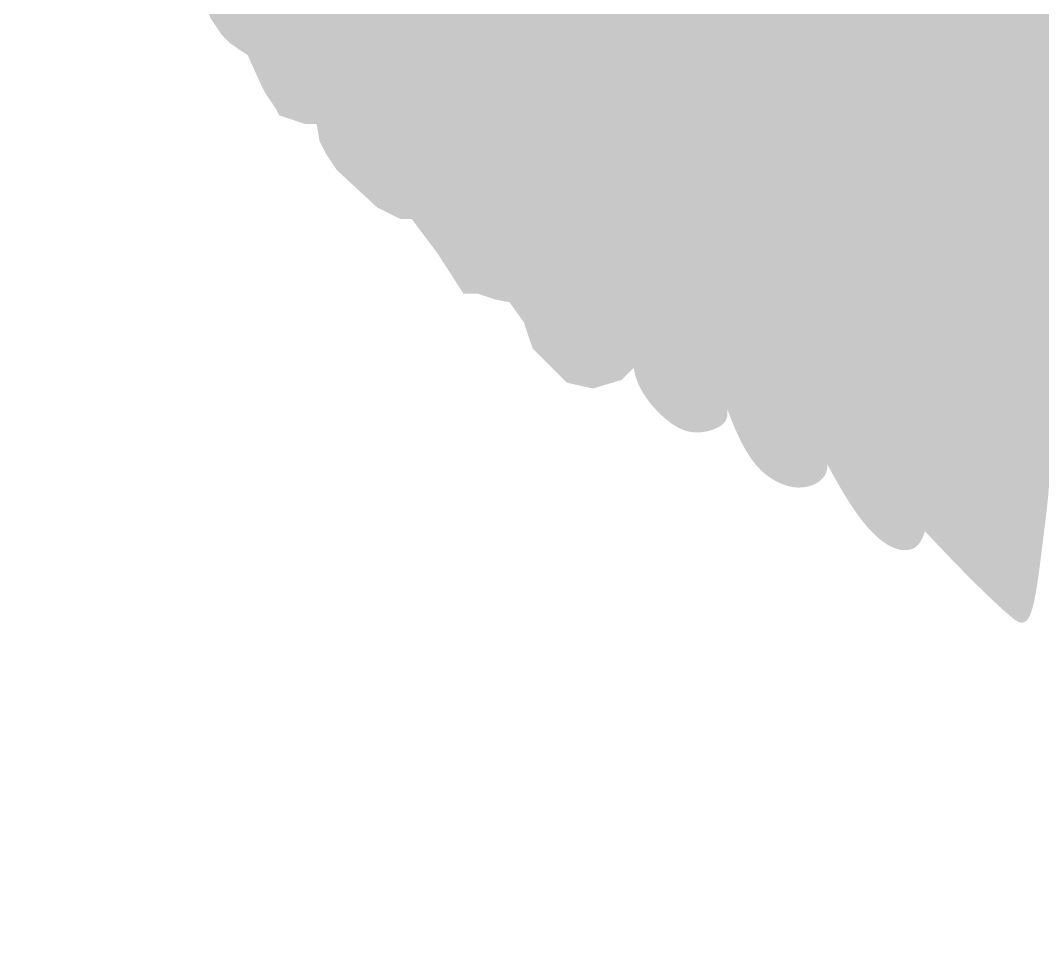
# Model space of a CAD drawing. Header units: millimetres. Extents: x -754 to 578, y -31 to 612.
# Drawn here: x -595.44 to -573.79, y 382.92 to 402.8 of the extents above; entities that cross this region are included whole.
import ezdxf

# ---------------------------------------------------------------- set-up
doc = ezdxf.new("R2010")
doc.units = ezdxf.units.MM
doc.layers.add('Images', color=7, linetype='Continuous')
doc.layers.add('magpiefill', color=3, linetype='Continuous')
picture_1 = doc.add_image_def('image14.jpg', size_in_pixel=(520, 700))

msp = doc.modelspace()

# ---------------------------------------------------------------- hatches: boundary and pattern name
at = {"layer": 'magpiefill', "true_color": 0x010101}
h = msp.add_hatch(color=18, dxfattribs=at)
h.dxf.hatch_style = 1
edge = h.paths.add_edge_path()
edge.add_line((-591.6616307479633, 405.9645275121389), (-593.3959141630291, 405.7872305405406))
edge.add_line((-593.3959141630293, 405.7872305405407), (-596.347737157852, 403.8484376320108))
edge.add_line((-596.3477371578518, 403.8484376320106), (-602.4200527467514, 399.4650788998319))
edge.add_line((-602.4200527467514, 399.4650788998321), (-605.962238186531, 396.0932631983837))
edge.add_line((-605.962238186531, 396.0932631983836), (-606.5526006314878, 396.0932631983836))
edge.add_line((-606.5526006314876, 396.0932631983836), (-607.1429657689539, 396.5990361135024))
edge.add_line((-607.142965768954, 396.5990361135026), (-607.2273032610905, 396.936217123746))
edge.add_line((-607.2273032610906, 396.9362171237457), (-608.9983959809805, 395.5874916830185))
edge.add_line((-608.9983959809805, 395.5874916830184), (-611.3598511458268, 393.9015838322942))
edge.add_line((-611.359851145827, 393.9015838322945), (-611.6128636222369, 394.9974242152158))
edge.add_line((-611.6128636222369, 394.9974242152158), (-611.5285261301004, 395.5874916830186))
edge.add_line((-611.5285261301004, 395.5874916830184), (-610.5164735319503, 396.6833306661862))
edge.add_line((-610.5164735319503, 396.6833306661866), (-610.1791235634039, 396.9362171237459))
edge.add_line((-610.1791235634038, 396.9362171237457), (-610.4321360398138, 397.1048076288675))
edge.add_line((-610.4321360398138, 397.1048076288679), (-612.0345537754305, 396.0089686457))
edge.add_line((-612.0345537754303, 396.0089686456998), (-612.4562412361136, 396.3461496559432))
edge.add_line((-612.4562412361139, 396.3461496559429), (-612.4562412361139, 396.5990361135024))
edge.add_line((-612.4562412361139, 396.5990361135026), (-613.1309438657169, 396.5990361135026))
edge.add_line((-613.1309438657166, 396.5990361135026), (-613.3839563421266, 396.936217123746))
edge.add_line((-613.3839563421265, 396.9362171237457), (-611.1911761615535, 398.1163520593513))
edge.add_line((-611.1911761615537, 398.1163520593515), (-610.7694887008707, 398.8750100322758))
edge.add_line((-610.7694887008707, 398.8750100322758), (-610.0104485791306, 399.5493734525163))
edge.add_line((-610.0104485791303, 399.5493734525163), (-611.5285261301004, 399.2964869949568))
edge.add_line((-611.5285261301004, 399.2964869949568), (-610.3477985476773, 400.3080314254406))
edge.add_line((-610.3477985476771, 400.3080314254406), (-606.3839256472141, 402.5840067439676))
edge.add_line((-606.3839256472144, 402.5840067439677), (-602.6730652231614, 405.2814590251758))
edge.add_line((-602.6730652231612, 405.2814590251754), (-598.4561798462883, 407.7260248488239))
edge.add_line((-598.4561798462883, 407.7260248488241), (-595.9260470046585, 409.243340794673))
edge.add_line((-595.9260470046585, 409.2433407946731), (-595.6730345282485, 410.1705906724729))
edge.add_line((-595.6730345282485, 410.1705906724729), (-594.7453194222354, 410.7606581402756))
edge.add_line((-594.7453194222353, 410.7606581402753), (-593.7332668240855, 410.3391811775942))
edge.add_line((-593.7332668240855, 410.3391811775945), (-593.0585641944821, 410.4234771300322))
edge.add_line((-593.0585641944823, 410.423477130032), (-591.6248241356492, 411.6036120656374))
edge.add_line((-591.6248241356492, 411.6036120656375), (-590.444093860716, 412.3622700385621))
edge.add_line((-590.444093860716, 412.3622700385621), (-590.3597563685795, 410.6763621878379))
edge.add_line((-590.3597563685793, 410.676362187838), (-590.6971090296357, 409.4119326995483))
edge.add_line((-590.6971090296357, 409.4119326995482), (-591.0344589981826, 409.243340794673))
edge.add_line((-591.0344589981828, 409.2433407946731), (-591.5404866435126, 409.4119326995483))
edge.add_line((-591.5404866435125, 409.4119326995482), (-592.2151865806059, 408.7375692793078))
edge.add_line((-592.2151865806059, 408.7375692793079), (-591.1741706519026, 407.8524855745219))
edge.add_line((-591.1741706519026, 407.8524855745221), (-590.9913734524439, 408.6442099232632))
edge.add_line((-590.9913734524438, 408.644209923263), (-590.1383189574658, 409.1314249071039))
edge.add_line((-590.138318957466, 409.1314249071039), (-588.8587385612541, 409.1923267800839))
edge.add_line((-588.858738561254, 409.1923267800838), (-588.1275497634184, 408.9487192881635))
edge.add_line((-588.1275497634185, 408.9487192881637), (-588.1275497634185, 408.4006024313429))
edge.add_line((-588.1275497634185, 408.4006024313427), (-588.7368728641115, 408.1569949394224))
edge.add_line((-588.7368728641117, 408.1569949394224), (-589.8945902556908, 407.9133874475018))
edge.add_line((-589.8945902556907, 407.913387447502), (-591.2351048467292, 406.8780556068406))
edge.add_line((-591.2351048467293, 406.8780556068403), (-591.2351048467293, 406.1472331310792))
edge.add_line((-591.2351048467293, 406.1472331310794), (-590.138318957466, 406.5735462419401))
edge.add_line((-590.138318957466, 406.5735462419399), (-587.4572924678996, 407.6088780826015))
edge.add_line((-587.4572924678995, 407.6088780826016), (-585.6902492831169, 408.5833080502828))
edge.add_line((-585.6902492831169, 408.5833080502829), (-583.9232087908448, 409.8622473828648))
edge.add_line((-583.923208790845, 409.8622473828647), (-581.6077740076861, 411.5674998263073))
edge.add_line((-581.6077740076861, 411.5674998263074), (-582.8264229015819, 411.1411867154467))
edge.add_line((-582.8264229015816, 411.1411867154469), (-583.9841402931611, 410.7148736045862))
edge.add_line((-583.9841402931612, 410.7148736045862), (-585.202789187057, 411.0193829694867))
edge.add_line((-585.202789187057, 411.0193829694866), (-586.2995750763203, 411.9329110641879))
edge.add_line((-586.2995750763201, 411.932911064188), (-586.9698323718391, 413.2727508699967))
edge.add_line((-586.9698323718391, 413.2727508699967), (-587.2135610736144, 414.795297694499))
edge.add_line((-587.2135610736144, 414.7952976944988), (-586.9088981770129, 416.1960407730409))
edge.add_line((-586.9088981770128, 416.1960407730411), (-585.6293177808009, 417.5967838515832))
edge.add_line((-585.6293177808008, 417.5967838515829), (-586.29957507632, 417.3531763596624))
edge.add_line((-586.2995750763201, 417.3531763596626), (-589.4680616619468, 415.7088257892002))
edge.add_line((-589.4680616619468, 415.7088257892002), (-592.2100250388497, 414.1862789646979))
edge.add_line((-592.2100250388497, 414.1862789646979), (-593.7333341368371, 412.9682415050961))
edge.add_line((-593.7333341368369, 412.968241505096), (-594.5254571294986, 411.8111073182276))
edge.add_line((-594.5254571294988, 411.811107318228), (-595.3785116244768, 411.141186715447))
edge.add_line((-595.3785116244766, 411.1411867154469), (-596.2924976217707, 410.8975792235266))
edge.add_line((-596.2924976217708, 410.8975792235263), (-596.8408919126573, 411.1411867154467))
edge.add_line((-596.8408919126572, 411.1411867154469), (-597.1455521167488, 411.5065979533273))
edge.add_line((-597.1455521167487, 411.5065979533271), (-597.0846206144325, 412.3592227752949))
edge.add_line((-597.0846206144325, 412.3592227752951), (-596.4752975137393, 413.7599658538372))
edge.add_line((-596.4752975137393, 413.7599658538371), (-596.9018234149733, 414.6734939485386))
edge.add_line((-596.9018234149735, 414.6734939485387), (-597.0236891121164, 413.8817695997975))
edge.add_line((-597.0236891121161, 413.8817695997974), (-597.5720807104925, 413.516358361917))
edge.add_line((-597.5720807104927, 413.5163583619168), (-598.9125953015309, 412.7246340131757))
edge.add_line((-598.9125953015308, 412.7246340131759), (-599.3391212027648, 413.0291433780764))
edge.add_line((-599.3391212027648, 413.0291433780764), (-599.7656497965088, 413.2727508699967))
edge.add_line((-599.7656497965089, 413.2727508699967), (-600.1921756977429, 413.6990639808574))
edge.add_line((-600.1921756977429, 413.699063980857), (-600.3749728972016, 414.3689845836379))
edge.add_line((-600.3749728972015, 414.3689845836383), (-600.3140413948853, 414.795297694499))
edge.add_line((-600.3140413948853, 414.7952976944988), (-600.8624329932621, 414.917101440459))
edge.add_line((-600.8624329932622, 414.9171014404591), (-601.1670958898634, 415.1607089323794))
edge.add_line((-601.1670958898633, 415.1607089323792), (-601.5936244836076, 415.5870220432399))
edge.add_line((-601.5936244836075, 415.5870220432402), (-601.9592188825249, 416.074237027081))
edge.add_line((-601.959218882525, 416.0742370270808), (-601.7764216830662, 416.9877651217821))
edge.add_line((-601.7764216830664, 416.987765121782), (-601.9592188825251, 416.987765121782))
edge.add_line((-601.959218882525, 416.987765121782), (-602.5076104809018, 417.1704707407224))
edge.add_line((-602.5076104809018, 417.1704707407224), (-603.0560020792782, 417.6576857245631))
edge.add_line((-603.0560020792783, 417.6576857245631), (-603.3606649758798, 418.266704454364))
edge.add_line((-603.3606649758797, 418.266704454364), (-603.2387992787368, 418.8148213111848))
edge.add_line((-603.2387992787368, 418.8148213111848), (-603.1169362741043, 419.4238400409856))
edge.add_line((-603.1169362741044, 419.4238400409855), (-603.421596478196, 419.4847419139657))
edge.add_line((-603.421596478196, 419.4847419139656), (-604.0309222713986, 420.0328587707864))
edge.add_line((-604.0309222713985, 420.0328587707867), (-604.3965166703163, 420.7636798467943))
edge.add_line((-604.3965166703164, 420.7636798467944), (-604.3355851680002, 421.4336004495754))
edge.add_line((-604.3355851680001, 421.4336004495752), (-603.2997334735635, 422.1035210523562))
edge.add_line((-603.2997334735636, 422.1035210523561), (-601.8982846876988, 422.8343435281172))
edge.add_line((-601.8982846876987, 422.8343435281173), (-600.9233671880882, 423.6260678768584))
edge.add_line((-600.9233671880885, 423.6260678768584), (-600.0703126931105, 424.3568903526195))
edge.add_line((-600.0703126931104, 424.3568903526196), (-599.948446995968, 424.4786940985798))
edge.add_line((-599.9484469959679, 424.4786940985797), (-599.6437840993664, 424.6004978445399))
edge.add_line((-599.6437840993663, 424.60049784454), (-599.2781897004485, 424.9050072094405))
edge.add_line((-599.2781897004487, 424.9050072094404), (-599.2172581981325, 425.1486147013608))
edge.add_line((-599.2172581981323, 425.1486147013605), (-599.2172581981323, 425.3313203203009))
edge.add_line((-599.2172581981323, 425.331320320301), (-599.2781897004485, 425.5749278122213))
edge.add_line((-599.2781897004487, 425.5749278122215), (-599.4609868999074, 425.7576334311619))
edge.add_line((-599.4609868999073, 425.7576334311617), (-599.6437840993664, 425.8794371771219))
edge.add_line((-599.6437840993663, 425.8794371771218), (-599.8875154936514, 425.940339050102))
edge.add_line((-599.8875154936517, 425.9403390501021), (-599.7047182941926, 426.0621427960623))
edge.add_line((-599.7047182941925, 426.0621427960619), (-599.4609868999073, 426.0621427960619))
edge.add_line((-599.4609868999073, 426.0621427960619), (-599.2172581981324, 426.1230446690419))
edge.add_line((-599.2172581981323, 426.1230446690421), (-598.7907296043883, 426.1230446690421))
edge.add_line((-598.7907296043885, 426.1230446690421), (-598.5470009026131, 426.1230446690421))
edge.add_line((-598.5470009026131, 426.1230446690421), (-598.3642037031544, 426.1839465420223))
edge.add_line((-598.3642037031544, 426.1839465420222), (-598.1814065036954, 426.3057502879824))
edge.add_line((-598.1814065036953, 426.3057502879827), (-598.0595408065528, 426.6102596528833))
edge.add_line((-598.059540806553, 426.6102596528832), (-597.9986066117267, 426.7929652718233))
edge.add_line((-597.9986066117267, 426.7929652718229), (-598.2423380060116, 427.0365727637435))
edge.add_line((-598.2423380060117, 427.0365727637437), (-599.0344609986734, 427.4628858746044))
edge.add_line((-599.0344609986734, 427.4628858746045), (-597.9986066117267, 427.2192783826839))
edge.add_line((-597.9986066117267, 427.2192783826839), (-597.4502150133499, 427.0974746367237))
edge.add_line((-597.4502150133497, 427.0974746367236), (-597.1455521167486, 427.280180255664))
edge.add_line((-597.1455521167487, 427.280180255664), (-597.1455521167487, 427.4019840016242))
edge.add_line((-597.1455521167487, 427.4019840016241), (-597.1455521167487, 427.7064933665246))
edge.add_line((-597.1455521167487, 427.7064933665246), (-597.3283520087174, 427.8282971124847))
edge.add_line((-597.3283520087174, 427.8282971124846), (-597.4502150133499, 428.1328064773851))
edge.add_line((-597.4502150133497, 428.1328064773853), (-596.9627549172895, 428.0719046044051))
edge.add_line((-596.9627549172898, 428.0719046044052), (-596.7190262155149, 428.0719046044052))
edge.add_line((-596.7190262155148, 428.0719046044052), (-596.353431816597, 428.0719046044052))
edge.add_line((-596.353431816597, 428.0719046044052), (-596.353431816597, 428.1937083503653))
edge.add_line((-596.353431816597, 428.1937083503652), (-596.4143633189132, 428.5591195882459))
edge.add_line((-596.4143633189133, 428.5591195882458), (-596.5362290160557, 428.8027256804127))
edge.add_line((-596.5362290160557, 428.8027256804127), (-596.5971605183719, 429.1072350453132))
edge.add_line((-596.5971605183719, 429.1072350453131), (-596.2924976217707, 429.1072350453131))
edge.add_line((-596.2924976217708, 429.1072350453131), (-596.0487689199955, 429.1681369182931))
edge.add_line((-596.0487689199955, 429.168136918293), (-595.9269032228531, 429.3508425372334))
edge.add_line((-595.9269032228532, 429.3508425372337), (-595.865971720537, 429.7771556480944))
edge.add_line((-595.8659717205368, 429.7771556480942), (-595.8050402182206, 429.8989593940544))
edge.add_line((-595.8050402182206, 429.8989593940545), (-595.5613088239353, 429.8989593940545))
edge.add_line((-595.5613088239353, 429.8989593940545), (-595.3785116244766, 429.8989593940545))
edge.add_line((-595.3785116244766, 429.8989593940545), (-595.2566459273337, 430.0207631400147))
edge.add_line((-595.2566459273338, 430.0207631400145), (-595.0738487278751, 430.0207631400145))
edge.add_line((-595.0738487278751, 430.0207631400145), (-595.0129172255589, 430.3252725049151))
edge.add_line((-595.0129172255587, 430.325272504915), (-595.0129172255587, 430.4470762508752))
edge.add_line((-595.0129172255587, 430.4470762508751), (-595.3175801221602, 430.5688799968352))
edge.add_line((-595.3175801221603, 430.5688799968353), (-595.0738487278751, 430.6906837427955))
edge.add_line((-595.0738487278751, 430.6906837427956), (-594.891051528416, 430.6906837427956))
edge.add_line((-594.8910515284161, 430.6906837427956), (-594.6473228266412, 430.6297818698156))
edge.add_line((-594.6473228266411, 430.6297818698155), (-594.3426599300396, 430.5688799968353))
edge.add_line((-594.3426599300395, 430.5688799968353), (-593.9161340288056, 430.6297818698155))
edge.add_line((-593.9161340288056, 430.6297818698155), (-593.306808235603, 430.7515856157756))
edge.add_line((-593.3068082356028, 430.7515856157755), (-593.0021453390013, 430.7515856157755))
edge.add_line((-593.0021453390015, 430.7515856157755), (-593.0021453390015, 430.5079781238552))
edge.add_line((-593.0021453390015, 430.5079781238554), (-592.9412138366853, 430.2034687589549))
edge.add_line((-592.9412138366852, 430.203468758955), (-592.5146852429411, 430.0207631400146))
edge.add_line((-592.514685242941, 430.0207631400145), (-591.9662936445642, 430.2034687589549))
edge.add_line((-591.9662936445644, 430.203468758955), (-591.6616307479633, 429.8380575210745))
edge.add_line((-591.6616307479633, 429.8380575210741), (-591.2346713526119, 429.4134059175619))
edge.add_arc((-697.0116096051438, 367.6571160641532), 122.4851011451525, 24.7196834331034, 30.277882808560207, ccw=False)
edge.add_arc((-583.7701799824425, 420.5060019884789), 2.563696012090701, 219.4264190677759, 277.5112522925736)
edge.add_arc((-580.9995321243102, 415.7312244077283), 3.304300319676726, 76.09792839104102, 137.4828955815185, ccw=False)
edge.add_arc((-581.1793824544405, 411.6900435844062), 7.313802878406496, 60.01917854986198, 82.34898294536907, ccw=False)
edge.add_arc((-581.080591747342, 407.2526051582473), 11.34433800916208, 55.16074552816218, 71.73216053091483, ccw=False)
edge.add_arc((-574.9151641905552, 411.1623251452896), 5.410432575110031, 86.65890143975243, 120.31950619075)
edge.add_arc((-573.2586460422407, 408.4864155861616), 8.556952759690395, 120.8490791888012, 144.9821508602809)
edge.add_arc((-579.110420396525, 412.7824083772958), 1.309188787850815, 152.0183299640194, 206.9559763139688)
edge.add_arc((-679.189156930095, 291.6035364355778), 155.9627583677982, 45.89312228263083, 50.63922831697852, ccw=False)
edge.add_line((-570.6392339100136, 403.5914652941225), (-570.7617969672579, 403.1021408818285))
edge.add_line((-570.7617969672577, 403.1021408818282), (-570.5789997677987, 402.8585333899078))
edge.add_line((-570.5789997677988, 402.8585333899083), (-570.0306054769123, 402.6758277709679))
edge.add_line((-570.0306054769123, 402.6758277709677), (-570.2134026763711, 402.3104165330872))
edge.add_line((-570.2134026763708, 402.3104165330873), (-569.9696739745959, 402.0059071681868))
edge.add_line((-569.9696739745959, 402.0059071681868), (-569.847808277453, 401.7013978032863))
edge.add_line((-569.8478082774533, 401.7013978032863), (-570.2743368711973, 401.3359865654059))
edge.add_line((-570.2743368711972, 401.3359865654057), (-570.3352683735134, 400.970575327525))
edge.add_line((-570.3352683735133, 400.9705753275249), (-570.1524711740545, 400.6051640896445))
edge.add_line((-570.1524711740547, 400.6051640896447), (-570.6399312701149, 400.4224584707044))
edge.add_line((-570.6399312701149, 400.4224584707043), (-571.1273913661751, 400.5442622166645))
edge.add_line((-571.1273913661751, 400.5442622166644), (-571.0664598638589, 400.1179491058037))
edge.add_line((-571.066459863859, 400.1179491058036), (-571.7367144668683, 399.9352434868635))
edge.add_line((-571.7367144668682, 399.9352434868637), (-572.0413773634697, 400.1179491058038))
edge.add_line((-572.0413773634698, 400.1179491058036), (-572.2241745629285, 400.1788509787838))
edge.add_line((-572.2241745629284, 400.178850978784), (-572.4069717623871, 399.9352434868637))
edge.add_line((-572.4069717623871, 399.9352434868637), (-572.7116346589886, 399.6916359949431))
edge.add_line((-572.7116346589886, 399.6916359949431), (-573.0162975555901, 399.8134397409035))
edge.add_line((-573.0162975555902, 399.8134397409034), (-573.8084205482519, 399.2653228840826))
edge.add_line((-573.8084205482518, 399.2653228840828), (-573.8084205482518, 399.5089303760031))
edge.add_line((-573.8084205482518, 399.5089303760029), (-574.3568121466282, 399.9961453598436))
edge.add_line((-574.3568121466282, 399.9961453598436), (-574.3568121466282, 400.2397528517641))
edge.add_line((-574.3568121466282, 400.2397528517644), (-574.478677843771, 400.117949105804))
edge.add_line((-574.478677843771, 400.1179491058036), (-574.8442722426884, 399.5698322489828))
edge.add_line((-574.8442722426884, 399.5698322489831), (-574.8442722426884, 399.2044210111026))
edge.add_line((-574.8442722426884, 399.2044210111025), (-574.8442722426884, 398.4126966623613))
edge.add_line((-574.8442722426884, 398.4126966623616), (-575.2707981439223, 398.4126966623616))
edge.add_line((-575.2707981439224, 398.4126966623616), (-575.4535953433815, 398.5954022813017))
edge.add_line((-575.4535953433816, 398.5954022813015), (-575.5145295382079, 398.7172060272617))
edge.add_line((-575.5145295382079, 398.7172060272616), (-576.1238526389005, 398.8999116462019))
edge.add_line((-576.1238526389005, 398.899911646202), (-576.428515535502, 399.0826172651423))
edge.add_line((-576.428515535502, 399.0826172651424), (-576.5503812326449, 398.9608135191822))
edge.add_line((-576.5503812326449, 398.9608135191824), (-576.5503812326449, 398.6563041542818))
edge.add_line((-576.5503812326449, 398.6563041542817), (-576.9159756315622, 398.1690891704408))
edge.add_line((-576.9159756315622, 398.1690891704408), (-577.1597043333376, 398.3517947893811))
edge.add_line((-577.1597043333376, 398.3517947893812), (-577.1597043333376, 398.5345004083215))
edge.add_line((-577.1597043333376, 398.5345004083214), (-577.8908958236831, 398.351794789381))
edge.add_line((-577.8908958236831, 398.3517947893812), (-578.2564902226009, 397.9254816785205))
edge.add_line((-578.2564902226006, 397.9254816785207), (-579.0486105227519, 397.6209723136201))
edge.add_line((-579.0486105227521, 397.62097231362), (-579.4142049216699, 397.8036779325603))
edge.add_line((-579.4142049216699, 397.8036779325606), (-579.5970048136388, 398.1081872974611))
edge.add_line((-579.5970048136388, 398.1081872974609), (-579.9016650177299, 398.1081872974609))
edge.add_line((-579.9016650177299, 398.1081872974609), (-580.5719223132492, 397.5600704406401))
edge.add_line((-580.5719223132494, 397.5600704406401), (-581.1812481064525, 396.9510517108391))
edge.add_line((-581.1812481064525, 396.9510517108391), (-581.7905712071451, 396.220229235078))
edge.add_line((-581.790571207145, 396.2202292350779), (-582.2780313032052, 395.6112105052771))
edge.add_line((-582.2780313032052, 395.6112105052772), (-582.7045598969493, 395.18489879417))
edge.add_line((-582.7045598969491, 395.1848987941697), (-583.3138829976424, 395.0021931752294))
edge.add_line((-583.3138829976423, 395.0021931752295), (-583.8622772885287, 395.1239969211897))
edge.add_line((-583.8622772885287, 395.1239969211898), (-584.2278716874465, 395.489406759317))
edge.add_line((-584.2278716874465, 395.4894067593171), (-584.5934660863643, 395.8548179971976))
edge.add_line((-584.5934660863643, 395.8548179971973), (-584.776263285823, 396.4029348540181))
edge.add_line((-584.7762632858229, 396.4029348540183), (-585.0809261824244, 396.829247964879))
edge.add_line((-585.0809261824245, 396.8292479648788), (-585.385589079026, 396.890149837859))
edge.add_line((-585.385589079026, 396.890149837859), (-585.7511834779438, 397.0119535838191))
edge.add_line((-585.7511834779436, 397.0119535838193), (-586.0558436820347, 397.0119535838193))
edge.add_line((-586.0558436820351, 397.0119535838193), (-586.6042379729217, 397.8645798055405))
edge.add_line((-586.6042379729217, 397.8645798055405), (-587.1526295712981, 398.5954022813015))
edge.add_line((-587.152629571298, 398.5954022813015), (-587.3963582730729, 398.5954022813015))
edge.add_line((-587.396358273073, 398.5954022813015), (-587.8838183691337, 398.8390097732221))
edge.add_line((-587.8838183691336, 398.8390097732221), (-588.7368728641115, 399.6307341219632))
edge.add_line((-588.7368728641117, 399.6307341219632), (-588.9806042583965, 399.9961453598436))
edge.add_line((-588.9806042583964, 399.9961453598436), (-589.102467263029, 400.2397528517641))
edge.add_line((-589.102467263029, 400.2397528517644), (-589.1634014578556, 400.6051640896448))
edge.add_line((-589.1634014578555, 400.6051640896447), (-589.4071301596304, 400.6051640896447))
edge.add_line((-589.4071301596305, 400.6051640896447), (-589.9555217580073, 400.7878697085851))
edge.add_line((-589.9555217580073, 400.7878697085849), (-590.0164559528336, 400.9096734545451))
edge.add_line((-590.0164559528336, 400.9096734545452), (-590.2601846546085, 401.2750846924257))
edge.add_line((-590.2601846546085, 401.2750846924256), (-590.3211161569246, 401.3968884383858))
edge.add_line((-590.3211161569246, 401.3968884383856), (-590.6257790535261, 402.0668090411666))
edge.add_line((-590.6257790535262, 402.0668090411667), (-590.991373452444, 402.3104165330873))
edge.add_line((-590.9913734524438, 402.3104165330873), (-591.1741706519025, 402.4931221520274))
edge.add_line((-591.1741706519026, 402.4931221520275), (-591.4179020461879, 402.8585333899082))
edge.add_line((-591.4179020461879, 402.8585333899083), (-591.5397677433303, 403.345748373749))
edge.add_line((-591.5397677433303, 403.3457483737487), (-591.5397677433303, 403.6502563388958))
edge.add_line((-591.5397677433303, 403.6502563388957), (-591.1132391495863, 404.2592750686966))
edge.add_line((-591.1132391495864, 404.2592750686966), (-591.2960363490455, 404.1983731957164))
edge.add_line((-591.2960363490455, 404.1983731957165), (-591.7225649427895, 404.6855881795574))
edge.add_line((-591.7225649427895, 404.6855881795574), (-591.7834964451057, 405.1119012904181))
edge.add_line((-591.7834964451056, 405.1119012904179), (-591.2960363490454, 405.8427237661788))
edge.add_line((-591.2960363490455, 405.8427237661789), (-591.6616307479633, 405.9645275121391))
at = {"layer": 'magpiefill'}
h = msp.add_hatch(color=251, dxfattribs=at)
h.dxf.hatch_style = 1
h.paths.add_polyline_path([(-599.4863256868288, 423.3396362533171), (-597.3123134086499, 424.1363745666469), (-599.3963662277315, 423.789207089866), (-601.2715499906243, 423.3433108202963), (-601.8982846876987, 422.8343435281173), (-600.8357122306377, 422.9799806950685)])
h.paths.add_polyline_path([(-598.4967743080847, 421.5413584620759), (-594.8084525130456, 423.4295501428791), (-597.2373472233727, 422.5304112472583), (-599.9361203109905, 421.6312723516377), (-602.0951393153497, 421.4514445725137), (-604.3334625300158, 421.43497323192), (-604.3355851680001, 421.4336004495752), (-604.3965166703164, 420.7636798467944), (-604.0309222713985, 420.0328587707867), (-603.421596478196, 419.4847419139656), (-603.1169362741044, 419.4238400409855), (-601.6453420198649, 420.2825640082073)])
h.paths.add_polyline_path([(-598.2268986021166, 419.6531667812727), (-594.8984119721424, 421.9010140203242), (-598.7666526853754, 420.0128223395208), (-601.555382560768, 419.1136834439002), (-603.1649775317368, 419.1837505586237), (-603.2387992787368, 418.8148213111848), (-603.3606649758797, 418.266704454364), (-603.0560020792783, 417.6576857245631), (-602.5076104809018, 417.1704707407224), (-601.959218882525, 416.987765121782), (-601.8252609380587, 416.987765121782), (-600.8357122306377, 417.8548889900313)])
h.paths.add_polyline_path([(-598.8566121444727, 416.7759223152867), (-595.4381660554016, 419.6531667812727), (-599.3963662277315, 417.2254917630972), (-601.8467314115319, 416.6363926036344), (-601.959218882525, 416.0742370270808), (-601.5936244836075, 415.5870220432402), (-601.1670958898633, 415.1607089323792), (-600.8624329932622, 414.9171014404591), (-600.6592910784822, 414.8719814089799), (-600.3859149351528, 415.3372986935555)])
h.paths.add_polyline_path([(-598.0469796839226, 415.6070403622415), (-598.0469796839226, 416.326351478738), (-599.2164473095378, 414.9776431353074), (-600.3385143413637, 414.6240703728585), (-600.3749728972015, 414.3689845836383), (-600.1921756977429, 413.699063980857), (-599.7656497965089, 413.2727508699967), (-599.3184386305114, 413.0173307361409), (-597.6871418475349, 414.1684181292486), (-599.4863256868288, 413.8986764605623)])
h.paths.add_polyline_path([(-595.2582471372078, 415.4272125831175), (-596.7267563525536, 414.2985373995583), (-596.4752975137393, 413.7599658538371)], flags=17)
h.paths.add_polyline_path([(-594.0572178804463, 412.4951117565932), (-593.9988200524957, 413.5390209023143), (-592.9193118859774, 416.1465236996138), (-594.8984119721424, 413.3591931231903), (-597.1069923945292, 412.0461706709333), (-597.1455521167487, 411.5065979533271), (-596.8408919126572, 411.1411867154469), (-596.2924976217708, 410.8975792235263), (-595.3785116244766, 411.1411867154469), (-594.5254571294988, 411.811107318228)])
h.paths.add_polyline_path([(-590.6703334225219, 405.2669416738664), (-586.8020927092884, 406.8853916859833), (-588.7811927954542, 406.2559944590492), (-591.5907673230689, 405.4008496069192), (-591.7834964451056, 405.1119012904179), (-591.7225649427895, 404.6855881795574), (-591.5544647231619, 404.4935706993912)])
h.paths.add_polyline_path([(-590.040619880166, 403.6484916617497), (-588.241438712195, 404.0980611095598), (-585.9025034609646, 405.6265972321149), (-589.4109063378099, 404.3678027782461), (-591.2757556896337, 404.0272258737706), (-591.5397677433303, 403.6502563388957), (-591.5397677433303, 403.3457483737487), (-591.4179020461879, 402.8585333899083), (-591.1741706519026, 402.4931221520275), (-590.9913734524438, 402.3104165330873), (-590.7849478631908, 402.1728684190706), (-590.2205387983597, 402.8392666556912)])
h.paths.add_polyline_path([(-588.4213576303886, 401.940126371332), (-586.8020927092884, 402.6594388765672), (-585.0928710004149, 404.0980611095598), (-588.6012765485825, 402.4796110974429), (-590.5517929659569, 401.9041216744587), (-590.3211161569246, 401.3968884383856), (-590.2601846546085, 401.2750846924256), (-590.0164559528336, 400.9096734545452), (-589.9555217580073, 400.7878697085849), (-589.4071301596305, 400.6051640896447), (-589.2309900909381, 400.6051640896447), (-588.7811927954538, 401.0409874757114)])
h.paths.add_polyline_path([(-584.4631574580587, 401.760298592208), (-581.4045492053754, 404.4577166678081), (-583.7434844566059, 402.8392666556912), (-587.4318062516445, 400.9510735861494), (-589.1289562572135, 400.3986025121691), (-589.102467263029, 400.2397528517644), (-588.9806042583964, 399.9961453598436), (-588.7368728641117, 399.6307341219632), (-587.8838183691336, 398.8390097732221), (-587.396358273073, 398.5954022813015), (-587.3418467925476, 398.5954022813015), (-586.9820116274827, 399.2427096844702), (-586.4422575442236, 400.1418485800908)])
h.paths.add_polyline_path([(-582.7539357491843, 400.6813319174631), (-580.5049572857283, 403.4686638826257), (-584.1033196216707, 400.5015041383391), (-587.0997657974552, 398.5249525621736), (-586.6042379729217, 397.8645798055405), (-586.0558436820351, 397.0119535838193), (-585.7511834779436, 397.0119535838193), (-585.385589079026, 396.890149837859), (-584.9129520822204, 398.2536568992876)])
h.paths.add_polyline_path([(-581.3145897462787, 399.1527957949085), (-578.4358977404665, 403.2888361035012), (-579.8752437433725, 401.6703847026459), (-582.2141789946025, 399.4225374635945), (-584.1033196216707, 396.994862445419), (-585.0235851087007, 396.7490109166794), (-584.7762632858229, 396.4029348540183), (-584.5934660863643, 395.8548179971973), (-584.2278716874465, 395.4894067593171), (-583.8622772885287, 395.1239969211898), (-583.3138829976423, 395.0021931752295), (-582.7045598969491, 395.1848987941697), (-582.6784605114404, 395.2109849085788), (-582.4840573718936, 397.084776334981)])
h.paths.add_polyline_path([(-578.2559814935953, 399.9620208009668), (-577.6262679512395, 402.2098694287566), (-579.6053653660816, 399.1527957949085), (-580.5049572857283, 398.1637430097256), (-580.9561691442003, 397.1760172468868), (-580.5719223132494, 397.5600704406401), (-579.9016650177299, 398.1081872974609), (-579.5970048136388, 398.1081872974609), (-579.2455302010163, 398.5233985679737)])
h.paths.add_polyline_path([(-576.7266760315923, 400.4115902487769), (-578.4113749856631, 397.865940393158), (-578.2564902226006, 397.9254816785207), (-577.8908958236831, 398.3517947893812), (-577.3051483021158, 398.4981577666366)])
h.paths.add_polyline_path([(-574.8442722426884, 399.4225374635945), (-575.6471678650745, 400.3216763592148), (-576.1362982985239, 398.9073752788598), (-576.1238526389005, 398.899911646202), (-575.5145295382079, 398.7172060272616), (-575.4535953433816, 398.5954022813015), (-575.2707981439224, 398.4126966623616), (-574.8442722426884, 398.4126966623616), (-574.8442722426884, 399.2044210111025)])
h = msp.add_hatch(color=255, dxfattribs=at)
h.dxf.hatch_style = 1
h.paths.add_polyline_path([(-573.8894077851295, 396.9345541522338), (-573.8841062741957, 397.2863108945349), (-573.8812791611416, 397.5995940369972), (-573.880951937941, 397.8775395997556), (-573.8831500965683, 398.1232836029448), (-573.8878991289974, 398.3399620666986), (-573.8952245272028, 398.5307110111529), (-573.905151783158, 398.6986664564416), (-573.9177063888372, 398.8469644226999), (-573.9326810700683, 398.9786903935122), (-573.9489374880918, 399.0967277062642), (-573.9651045380027, 399.2039091617922), (-573.9798111148948, 399.3030675609315), (-573.9916861138631, 399.3970357045181), (-573.9993584300017, 399.4886463933882), (-574.0014569584055, 399.5807324283772), (-573.9966105941684, 399.6761266103211), (-574.3568121466282, 399.9961453598436), (-574.3568121466282, 400.2397528517644), (-574.478677843771, 400.1179491058036), (-574.8442722426884, 399.5698322489831), (-574.8442722426884, 399.2044210111025), (-574.8442722426884, 398.4126966623616), (-575.0909798988752, 398.4126966623616), (-575.1680596243654, 397.9502814854872), (-575.242333200714, 397.4977023508524), (-575.3134435370852, 397.0583910834167), (-575.3810335426421, 396.6357795081402), (-575.4447461265486, 396.2332994499824), (-575.5042241979683, 395.8543827339028), (-575.5591106660645, 395.5024611848609), (-575.6090484400014, 395.1809666278165), (-575.6537399419648, 394.8922829891991), (-575.6931256462321, 394.6346026013169), (-575.7272055401036, 394.4050698979478), (-575.7559796108794, 394.20082931287), (-575.7794478458592, 394.0190252798617), (-575.7976102323432, 393.8568022327007), (-575.8104667576315, 393.7113046051651), (-575.8180174090242, 393.5796768310328), (-575.8201941539488, 393.459428789249), (-575.8166568803434, 393.3495321394258), (-575.8069974562737, 393.2493239863419), (-575.7908077498056, 393.158141434776), (-575.7676796290043, 393.0753215895073), (-575.7372049619357, 393.0002015553151), (-575.6989756166656, 392.9321184369777), (-575.6525834612595, 392.8704093392747), (-575.5977989219014, 392.8145133508646), (-575.5351066572474, 392.7642774959273), (-575.4651698840723, 392.719650782523), (-575.3886518191504, 392.6805822187113), (-575.3062156792564, 392.6470208125523), (-575.2185246811648, 392.6189155721057), (-575.12624204165, 392.5962155054318), (-575.0300309774867, 392.5788696205904), (-574.9307417757087, 392.56686941951), (-574.829973004388, 392.5603763795983), (-574.7295103018554, 392.5595944721305), (-574.6311393064427, 392.5647276683823), (-574.5366456564806, 392.5759799396295), (-574.4478149903006, 392.5935552571481), (-574.3664329462337, 392.6176575922137), (-574.2942851626112, 392.6484909161023), (-574.2326470953839, 392.6873215356906), (-574.1807534709816, 392.7396651002556), (-574.137328833453, 392.8120995946778), (-574.1010977268475, 392.9112030038351), (-574.0707846952139, 393.0435533126068), (-574.045114282602, 393.2157285058717), (-574.0228110330603, 393.4343065685088), (-574.0025994906383, 393.7058654853964), (-573.9834507890172, 394.0337792343697), (-573.9653224204067, 394.4086057650849), (-573.9484184666493, 394.8176990201542), (-573.9329430095869, 395.2484129421892), (-573.9191001310616, 395.6881014738027), (-573.9070939129155, 396.1241185576067), (-573.8971284369908, 396.543818136213)])
h = msp.add_hatch(color=253, dxfattribs=at)
h.dxf.hatch_style = 1
h.paths.add_polyline_path([(-573.7708270030624, 391.904099325271), (-573.7457432445198, 392.1089264008591), (-573.721879660634, 392.3007546881878), (-573.6993170246735, 392.49235348542), (-573.67813185701, 392.7002187713014), (-573.6584006780154, 392.9408465245775), (-573.6402000080622, 393.2307327239943), (-573.6236063675223, 393.5863733482967), (-573.6086962767672, 394.0242643762311), (-573.5955462561701, 394.5609017865426), (-573.5842606727099, 395.2030881310692), (-573.5750552797956, 395.9188522540175), (-573.5681736774447, 396.6665295726867), (-573.5638594656734, 397.4044555043755), (-573.5623562444988, 398.0909654663827), (-573.5639076139372, 398.6843948760073), (-573.5687571740057, 399.1430791505483), (-573.5771485247209, 399.4253537073042), (-573.8084205482518, 399.2653228840828), (-573.8084205482518, 399.5089303760029), (-573.9966105941684, 399.6761266103211), (-574.0014569584055, 399.5807324283772), (-573.9993584300017, 399.4886463933882), (-573.9916861138631, 399.3970357045181), (-573.9798111148948, 399.3030675609315), (-573.9651045380027, 399.2039091617922), (-573.9489374880918, 399.0967277062642), (-573.9326810700683, 398.9786903935122), (-573.9177063888372, 398.8469644226999), (-573.905151783158, 398.6986664564416), (-573.8952245272028, 398.5307110111529), (-573.8878991289974, 398.3399620666986), (-573.8831500965683, 398.1232836029448), (-573.880951937941, 397.8775395997556), (-573.8812791611416, 397.5995940369972), (-573.8841062741957, 397.2863108945349), (-573.8894077851295, 396.9345541522338), (-573.8971284369908, 396.543818136213), (-573.9070939129155, 396.1241185576067), (-573.9191001310616, 395.6881014738027), (-573.9329430095869, 395.2484129421892), (-573.9484184666493, 394.8176990201542), (-573.9653224204067, 394.4086057650849), (-573.9834507890172, 394.0337792343697), (-574.0025994906383, 393.7058654853964), (-574.0228110330603, 393.4343065685088), (-574.045114282602, 393.2157285058717), (-574.0707846952139, 393.0435533126068), (-574.1010977268475, 392.9112030038351), (-574.137328833453, 392.8120995946778), (-574.1807534709816, 392.7396651002556), (-574.2326470953839, 392.6873215356906), (-574.2942851626112, 392.6484909161023), (-574.3664329462337, 392.6176575922137), (-574.4478149903006, 392.5935552571481), (-574.5366456564806, 392.5759799396295), (-574.6311393064427, 392.5647276683823), (-574.7295103018554, 392.5595944721305), (-574.829973004388, 392.5603763795983), (-574.9307417757087, 392.56686941951), (-575.0300309774867, 392.5788696205904), (-575.12624204165, 392.5962155054318), (-575.2185246811648, 392.6189155721057), (-575.3062156792564, 392.6470208125523), (-575.3886518191504, 392.6805822187113), (-575.4651698840723, 392.719650782523), (-575.5351066572474, 392.7642774959273), (-575.5977989219014, 392.8145133508646), (-575.6525834612595, 392.8704093392747), (-575.6989756166656, 392.9321184369777), (-575.7372049619357, 393.0002015553151), (-575.7676796290043, 393.0753215895073), (-575.7908077498056, 393.158141434776), (-575.8069974562737, 393.2493239863419), (-575.8166568803434, 393.3495321394258), (-575.8201941539488, 393.459428789249), (-575.8180174090242, 393.5796768310328), (-575.8104667576315, 393.7113046051651), (-575.7976102323432, 393.8568022327007), (-575.7794478458592, 394.0190252798617), (-575.7559796108794, 394.20082931287), (-575.7272055401036, 394.4050698979478), (-575.6931256462321, 394.6346026013169), (-575.6537399419648, 394.8922829891991), (-575.6090484400014, 395.1809666278165), (-575.5591106660645, 395.5024611848609), (-575.5042241979683, 395.8543827339028), (-575.4447461265486, 396.2332994499824), (-575.3810335426421, 396.6357795081402), (-575.3134435370852, 397.058391083417), (-575.242333200714, 397.4977023508524), (-575.1680596243654, 397.9502814854867), (-575.0909798988752, 398.4126966623616), (-575.2707981439224, 398.4126966623616), (-575.2822819527561, 398.2898683397926), (-575.3123429020062, 398.0972006960741), (-575.3578023598046, 397.8453409649031), (-575.415481694284, 397.5449363799779), (-575.482202273576, 397.2066341749966), (-575.5547854658131, 396.8410815836568), (-575.6300526391273, 396.4589258396562), (-575.7048251616508, 396.0708141766926), (-575.7763436352477, 395.6863884202879), (-575.8435255967116, 395.3112687632578), (-575.905707816568, 394.9500699902413), (-575.9622270653424, 394.6074068858776), (-576.0124201135603, 394.2878942348067), (-576.0556237317471, 393.9961468216671), (-576.0911746904284, 393.7367794310989), (-576.1184097601299, 393.5144068477408), (-576.1370568465452, 393.3317698954035), (-576.1484083960411, 393.1841135545809), (-576.1541479901531, 393.0648088449396), (-576.1559592104164, 392.9672267861446), (-576.1555256383662, 392.884738397861), (-576.1545308555377, 392.8107146997553), (-576.1546584434658, 392.7385267114922), (-576.1575919836861, 392.6615454527376), (-576.1646834440551, 392.5747311995734), (-576.1759583377128, 392.4794012537449), (-576.1911105641215, 392.3784621734147), (-576.2098340227427, 392.2748205167449), (-576.2318226130384, 392.1713828418971), (-576.2567702344701, 392.0710557070335), (-576.2843707864998, 391.9767456703163), (-575.9645707961081, 391.6374496039022), (-575.6828731821189, 391.3435550483931), (-575.4365168248854, 391.0912568008315), (-575.2227406047617, 390.8767496582585), (-575.0387834021011, 390.6962284177167), (-574.8818840972571, 390.5458878762469), (-574.7492815705833, 390.4219228308917), (-574.6382147024334, 390.3205280786923), (-574.5459744183092, 390.2382436628565), (-574.470059824307, 390.1729906112558), (-574.4080220716701, 390.1230351979272), (-574.3574123116435, 390.086643696908), (-574.3157816954714, 390.0620823822352), (-574.2806813743977, 390.0476175279465), (-574.2496624996669, 390.0415154080785), (-574.220276222523, 390.0420422966689), (-574.1905073435189, 390.0482803405536), (-574.1600752604402, 390.0625751777656), (-574.129133020381, 390.0880883191356), (-574.0978336704354, 390.1279812754959), (-574.0663302576978, 390.1854155576776), (-574.0347758292621, 390.2635526765124), (-574.0033234322224, 390.3655541428317), (-573.972126113673, 390.4945814674667), (-573.9413284191497, 390.6522918919858), (-573.9110408879573, 390.8343255809037), (-573.8813655578409, 391.0348184294718), (-573.8524044665473, 391.2479063329412), (-573.8242596518223, 391.4677251865634), (-573.797033151412, 391.6884108855896)])
h = msp.add_hatch(color=255, dxfattribs=at)
h.dxf.hatch_style = 1
h.paths.add_polyline_path([(-575.5547854658131, 396.8410815836565), (-575.482202273576, 397.2066341749966), (-575.415481694284, 397.5449363799779), (-575.3578023598046, 397.8453409649031), (-575.3123429020062, 398.0972006960741), (-575.2822819527561, 398.2898683397926), (-575.2707981439224, 398.4126966623616), (-575.4535953433816, 398.5954022813015), (-575.5145295382079, 398.7172060272616), (-576.1374676614745, 398.9039941126692), (-576.1362982985239, 398.9073752788598), (-576.428515535502, 399.0826172651424), (-576.5503812326449, 398.9608135191824), (-576.5503812326449, 398.6563041542817), (-576.6234933607144, 398.5588701552884), (-576.7684362715621, 398.1314130762142), (-576.9032326044811, 397.7330491676054), (-577.028340668557, 397.3617493586281), (-577.1442187728748, 397.0154845784488), (-577.2513252265192, 396.6922257562331), (-577.3501183385757, 396.3899438211471), (-577.441056418129, 396.1066097023566), (-577.5245977742643, 395.8401943290281), (-577.6011328343648, 395.5890790491391), (-577.6707804990053, 395.3532868859148), (-577.7335917870589, 395.1332512813925), (-577.7896177173985, 394.9294056776095), (-577.8389093088975, 394.7421835166025), (-577.8815175804286, 394.5720182404087), (-577.9174935508652, 394.4193432910657), (-577.9468882390796, 394.2845921106099), (-577.9697186518928, 394.1677349601886), (-577.9858657479131, 394.066889377386), (-577.9951764736965, 393.979709718897), (-577.9974977757988, 393.9038503414153), (-577.992676600776, 393.8369656016356), (-577.980559895184, 393.7767098562528), (-577.9609946055785, 393.7207374619601), (-577.9338276785157, 393.6667027754528), (-577.8989740835988, 393.6127955717249), (-577.8566208826204, 393.5593472989734), (-577.8070231604207, 393.5072248236951), (-577.7504360018404, 393.4572950123865), (-577.687114491719, 393.4104247315446), (-577.6173137148971, 393.3674808476668), (-577.541288756215, 393.3293302272492), (-577.4592947005126, 393.2968397367891), (-577.3717524415863, 393.2708847420259), (-577.2797461090569, 393.2523746056694), (-577.1845256415012, 393.242227189672), (-577.0873409774962, 393.2413603559863), (-576.9894420556187, 393.2506919665647), (-576.8920788144457, 393.2711398833593), (-576.796501192554, 393.3036219683225), (-576.7039591285203, 393.3490560834072), (-576.6152503523896, 393.408619820119), (-576.529363760078, 393.4845296881775), (-576.44483603897, 393.5792619268553), (-576.3602038764496, 393.6952927754259), (-576.274003959901, 393.8350984731618), (-576.1847729767081, 394.0011552593356), (-576.0910476142554, 394.1959393732212), (-575.9913645599271, 394.421927054091), (-575.9622270653424, 394.6074068858776), (-575.905707816568, 394.9500699902413), (-575.8435255967116, 395.3112687632578), (-575.7763436352477, 395.6863884202879), (-575.7048251616508, 396.0708141766926), (-575.6300526391273, 396.4589258396558)])
h = msp.add_hatch(color=255, dxfattribs=at)
h.dxf.hatch_style = 1
h.paths.add_polyline_path([(-577.3443078765703, 397.1261293278882), (-577.2169479715773, 397.4402927727866), (-577.0997149989483, 397.7255982461023), (-576.9976954038783, 397.9719092209492), (-576.9159756315622, 398.1690891704408), (-577.1597043333376, 398.3517947893812), (-577.1597043333376, 398.5345004083214), (-577.8908958236831, 398.3517947893812), (-578.2564902226006, 397.9254816785207), (-578.7804522447074, 397.7240585581268), (-579.0479069917335, 397.2094258293256), (-579.2705058810052, 396.7626676351346), (-579.4529951727233, 396.3776425002344), (-579.6001211270875, 396.048208949307), (-579.7166300042985, 395.7682255070337), (-579.8072680645563, 395.531550698095), (-579.8767815680611, 395.332043047173), (-579.9299167750135, 395.1635610789482), (-579.9707521944168, 395.020578959458), (-580.0006953304897, 394.9000334201611), (-580.020485936253, 394.7994768338714), (-580.0308637647289, 394.7164615734033), (-580.0325685689382, 394.6485400115704), (-580.0263401019032, 394.5932645211877), (-580.012918116645, 394.5481874750686), (-579.9930423661853, 394.510861246028), (-579.9674058391558, 394.4791186643077), (-579.9365144666285, 394.4519143898634), (-579.9008274152858, 394.4284835400778), (-579.8608038518101, 394.408061232334), (-579.8169029428835, 394.3898825840162), (-579.7695838551886, 394.3731827125072), (-579.7193057554074, 394.3571967351899), (-579.6665278102223, 394.3411597694482), (-579.6117772083048, 394.3244344125154), (-579.5558532262825, 394.3068931810257), (-579.4996231627714, 394.2885360714641), (-579.4439543163891, 394.2693630803145), (-579.3897139857514, 394.2493742040616), (-579.3377694694755, 394.2285694391904), (-579.2889880661779, 394.2069487821847), (-579.2442370744749, 394.1845122295293), (-579.2040606798042, 394.1614552491563), (-579.1677106148862, 394.1387551947865), (-579.1341154992623, 394.1175848915881), (-579.1022039524736, 394.0991171647296), (-579.0709045940614, 394.0845248393792), (-579.039146043567, 394.0749807407052), (-579.0058569205319, 394.0716576938759), (-578.969965844497, 394.0757285240599), (-578.9306395209611, 394.0882640707872), (-578.8879969992529, 394.1099272310367), (-578.842395414659, 394.1412789161492), (-578.7941919024653, 394.1828800374661), (-578.743743597958, 394.2352915063278), (-578.6914076364233, 394.2990742340752), (-578.6375411531473, 394.3747891320496), (-578.5825012834165, 394.4629971115913), (-578.5259233240985, 394.5648890319454), (-578.4645552183874, 394.6841755439694), (-578.3944230710586, 394.8251972464244), (-578.311552986887, 394.9922947380722), (-578.2119710706488, 395.1898086176735), (-578.091703427119, 395.4220794839904), (-577.946776161073, 395.6934479357841), (-577.7732153772868, 396.0082545718154), (-577.7362847337824, 396.1118564325649), (-577.6090627028678, 396.451774630891), (-577.4767082687321, 396.7932444382944)])
h = msp.add_hatch(color=253, dxfattribs=at)
h.dxf.hatch_style = 1
h.paths.add_polyline_path([(-576.1555256383662, 392.884738397861), (-576.1559592104164, 392.9672267861446), (-576.1541479901531, 393.0648088449396), (-576.1484083960411, 393.1841135545809), (-576.1370568465452, 393.3317698954035), (-576.1184097601299, 393.5144068477408), (-576.0911746904284, 393.7367794310989), (-576.0556237317471, 393.9961468216671), (-576.0124201135603, 394.2878942348067), (-575.9913645599271, 394.421927054091), (-576.0910476142554, 394.1959393732212), (-576.1847729767081, 394.0011552593356), (-576.274003959901, 393.8350984731618), (-576.3602038764496, 393.6952927754259), (-576.44483603897, 393.5792619268553), (-576.529363760078, 393.4845296881775), (-576.6152503523896, 393.408619820119), (-576.7039591285203, 393.3490560834072), (-576.796501192554, 393.3036219683225), (-576.8920788144457, 393.2711398833593), (-576.9894420556187, 393.2506919665647), (-577.0873409774962, 393.2413603559863), (-577.1845256415012, 393.242227189672), (-577.2797461090569, 393.2523746056694), (-577.3717524415863, 393.2708847420259), (-577.4592947005126, 393.2968397367891), (-577.541288756215, 393.3293302272492), (-577.6173137148971, 393.3674808476668), (-577.687114491719, 393.4104247315446), (-577.7504360018404, 393.4572950123865), (-577.8070231604207, 393.5072248236951), (-577.8566208826204, 393.5593472989734), (-577.8989740835988, 393.6127955717249), (-577.9338276785157, 393.6667027754528), (-577.9609946055785, 393.7207374619601), (-577.980559895184, 393.7767098562528), (-577.992676600776, 393.8369656016356), (-577.9974977757988, 393.9038503414153), (-577.9951764736965, 393.979709718897), (-577.9858657479131, 394.066889377386), (-577.9697186518928, 394.1677349601886), (-577.9468882390796, 394.2845921106099), (-577.9174935508652, 394.4193432910657), (-577.8815175804286, 394.5720182404087), (-577.8389093088975, 394.7421835166025), (-577.7896177173985, 394.9294056776095), (-577.7335917870589, 395.1332512813925), (-577.6707804990053, 395.3532868859148), (-577.6011328343648, 395.5890790491391), (-577.5245977742643, 395.8401943290281), (-577.441056418129, 396.1066097023566), (-577.3501183385757, 396.3899438211471), (-577.2513252265192, 396.6922257562331), (-577.1442187728748, 397.0154845784488), (-577.028340668557, 397.3617493586281), (-576.9032326044811, 397.7330491676054), (-576.7684362715621, 398.1314130762142), (-576.6234933607144, 398.5588701552884), (-576.9159756315622, 398.1690891704408), (-576.9976954038783, 397.9719092209492), (-577.0997149989483, 397.7255982461023), (-577.2169479715773, 397.4402927727866), (-577.3443078765703, 397.1261293278882), (-577.4767082687321, 396.7932444382944), (-577.6090627028678, 396.451774630891), (-577.7362847337824, 396.1118564325649), (-577.8532879162811, 395.7836263702026), (-577.955982346583, 395.4755103029012), (-578.0442642865645, 395.1890914185998), (-578.1190265395163, 394.9242422374479), (-578.1811619087288, 394.680835279596), (-578.2315631974933, 394.4587430651933), (-578.2711232091, 394.2578381143898), (-578.3007347468393, 394.0779929473352), (-578.3212906140025, 393.9190800841797), (-578.3339089453837, 393.7806193484768), (-578.3406092017926, 393.660719777397), (-578.3436361755432, 393.5571377115149), (-578.3452346589487, 393.4676294914044), (-578.3478058285016, 393.3849209420288), (-578.1815109586593, 393.0820368376523), (-578.0277533417176, 392.8173764564461), (-577.8855688307989, 392.5882065484169), (-577.7537768178373, 392.3913996081552), (-577.6311966947669, 392.223828130251), (-577.5166478535219, 392.0823646092946), (-577.4089496860364, 391.9638815398761), (-577.3069215842442, 391.8652514165855), (-577.2095967170275, 391.783664015397), (-577.1168633610595, 391.717578237818), (-577.028823569961, 391.6657702667409), (-576.9455793973533, 391.6270162850564), (-576.8672328968572, 391.6000924756569), (-576.7938861220938, 391.5837750214338), (-576.7256411266837, 391.5768401052784), (-576.6625999642487, 391.5780639100827), (-576.6047796553663, 391.5865285738943), (-576.5518570884454, 391.6025400553839), (-576.5034241188517, 391.6267102683797), (-576.4590726019509, 391.659651126709), (-576.4183943931083, 391.7019745441991), (-576.38098134769, 391.7542924346773), (-576.3464253210617, 391.8172167119707), (-576.3143181685888, 391.8913592899077), (-576.2843707864998, 391.9767456703163), (-576.2567702344701, 392.0710557070335), (-576.2318226130384, 392.1713828418971), (-576.2098340227427, 392.2748205167449), (-576.1911105641215, 392.3784621734147), (-576.1759583377128, 392.4794012537449), (-576.1646834440551, 392.5747311995734), (-576.1575919836861, 392.6615454527376), (-576.1546584434658, 392.7385267114922), (-576.1545308555377, 392.8107146997553)])
h = msp.add_hatch(color=255, dxfattribs=at)
h.dxf.hatch_style = 1
h.paths.add_polyline_path([(-579.366799186804, 397.0848264072205), (-579.2092239144134, 397.3482274318504), (-579.0486105227521, 397.62097231362), (-579.4142049216699, 397.8036779325606), (-579.5970048136388, 398.1081872974609), (-579.9016650177299, 398.1081872974609), (-580.5719223132494, 397.5600704406401), (-581.1812481064525, 396.9510517108391), (-581.3342701638663, 396.7675169675834), (-581.337452072857, 396.5606842771464), (-581.3285963450002, 396.3813254428602), (-581.3091019544577, 396.2272930735247), (-581.2803678753918, 396.0964397779402), (-581.2437930819641, 395.9866181649071), (-581.2007765483371, 395.8956808432248), (-581.1527172486724, 395.8214804216938), (-581.1010141571323, 395.7618695091138), (-581.0468373389433, 395.7149608773885), (-580.99044122359, 395.6799079508297), (-580.931851331621, 395.6561243168545), (-580.8710931835855, 395.6430235628781), (-580.8081923000323, 395.6400192763161), (-580.7431742015107, 395.6465250445848), (-580.6760644085693, 395.6619544550998), (-580.6068884417573, 395.6857210952777), (-580.5352950944771, 395.7177864053943), (-580.4594262515456, 395.7603032371713), (-580.377047070633, 395.815972295191), (-580.2859227094087, 395.8874942840354), (-580.1838183255439, 395.9775699082865), (-580.0684990767083, 396.0888998725271), (-579.9377301205723, 396.2241848813388), (-579.789276614806, 396.3861256393039), (-579.6654757234189, 396.5912064172566), (-579.519496427335, 396.8320568616992)])
h = msp.add_hatch(color=253, dxfattribs=at)
h.dxf.hatch_style = 1
h.paths.add_polyline_path([(-578.3212906140025, 393.9190800841797), (-578.3007347468393, 394.0779929473352), (-578.2711232091, 394.2578381143898), (-578.2315631974933, 394.4587430651933), (-578.1811619087288, 394.680835279596), (-578.1190265395163, 394.9242422374479), (-578.0442642865645, 395.1890914185998), (-577.955982346583, 395.4755103029012), (-577.8532879162811, 395.7836263702026), (-577.7732153772868, 396.0082545718154), (-577.946776161073, 395.6934479357841), (-578.091703427119, 395.4220794839904), (-578.2119710706488, 395.1898086176735), (-578.3115529868871, 394.9922947380722), (-578.3944230710586, 394.8251972464244), (-578.4645552183874, 394.6841755439694), (-578.5259233240985, 394.5648890319454), (-578.5825012834165, 394.4629971115913), (-578.6375411531473, 394.3747891320496), (-578.6914076364233, 394.2990742340752), (-578.743743597958, 394.2352915063278), (-578.7941919024653, 394.1828800374661), (-578.842395414659, 394.1412789161492), (-578.8879969992529, 394.1099272310367), (-578.9306395209611, 394.0882640707872), (-578.969965844497, 394.0757285240599), (-579.0058569205319, 394.0716576938759), (-579.039146043567, 394.0749807407052), (-579.0709045940614, 394.0845248393792), (-579.1022039524736, 394.0991171647296), (-579.1341154992623, 394.1175848915881), (-579.1677106148862, 394.1387551947865), (-579.2040606798042, 394.1614552491563), (-579.2442370744749, 394.1845122295293), (-579.2889880661779, 394.2069487821847), (-579.3377694694755, 394.2285694391904), (-579.3897139857514, 394.2493742040616), (-579.4439543163891, 394.2693630803145), (-579.4996231627714, 394.2885360714641), (-579.5558532262825, 394.3068931810257), (-579.6117772083048, 394.3244344125154), (-579.6665278102223, 394.3411597694482), (-579.7193057554074, 394.3571967351899), (-579.7695838551886, 394.3731827125072), (-579.8169029428835, 394.3898825840162), (-579.8608038518101, 394.408061232334), (-579.9008274152858, 394.4284835400778), (-579.9365144666285, 394.4519143898634), (-579.9674058391558, 394.4791186643077), (-579.9930423661853, 394.510861246028), (-580.012918116645, 394.5481874750686), (-580.0263401019032, 394.5932645211877), (-580.0325685689382, 394.6485400115704), (-580.0308637647289, 394.7164615734033), (-580.020485936253, 394.7994768338714), (-580.0006953304897, 394.9000334201611), (-579.9707521944168, 395.020578959458), (-579.9299167750135, 395.1635610789482), (-579.8767815680611, 395.332043047173), (-579.8072680645563, 395.531550698095), (-579.7166300042985, 395.7682255070337), (-579.6001211270875, 396.048208949307), (-579.4529951727233, 396.3776425002344), (-579.2705058810052, 396.7626676351346), (-579.0479069917335, 397.2094258293256), (-578.7804522447074, 397.7240585581268), (-579.0486105227521, 397.62097231362), (-579.2092239144134, 397.3482274318504), (-579.366799186804, 397.0848264072205), (-579.519496427335, 396.8320568616997), (-579.6654757234189, 396.5912064172566), (-579.8028971624675, 396.3635626958611), (-579.9299208318928, 396.150413319482), (-580.0447068191066, 395.9530459100891), (-580.1454152115213, 395.7727480896518), (-580.2307083162304, 395.6102954217362), (-580.3012573190568, 395.4644152362954), (-580.3582356255057, 395.3333228048813), (-580.4028166410815, 395.2152333990435), (-580.4361737712891, 395.1083622903335), (-580.4594804216338, 395.0109247503016), (-580.4739099976198, 394.9211360504984), (-580.4806359047524, 394.8372114624752), (-580.4810441224114, 394.7576637119379), (-580.4773709254775, 394.6821953412153), (-580.4720651627063, 394.6108063467924), (-580.4686063183112, 394.5589487786125), (-580.3355565581618, 394.2181668754564), (-580.207922529604, 393.9356617476698), (-580.0853095522242, 393.7048273105182), (-579.9673229456092, 393.5190574792679), (-579.8535680293458, 393.3717461691843), (-579.7436501230201, 393.256287295534), (-579.637174546219, 393.1660747735822), (-579.5337466185292, 393.0945025185957), (-579.4330586950882, 393.0359677242383), (-579.3351512732403, 392.9888806977696), (-579.2401518858803, 392.952655024848), (-579.1481880659035, 392.9267042911316), (-579.0593873462049, 392.9104420822781), (-578.9738772596795, 392.9032819839459), (-578.891785339223, 392.9046375817931), (-578.81323911773, 392.9139224614779), (-578.7384724192667, 392.9305544585724), (-578.6681442325827, 392.9539684083062), (-578.6030198375983, 392.9836033958226), (-578.5438645142343, 393.0188985062656), (-578.4914435424113, 393.0592928247789), (-578.4465222020492, 393.1042254365058), (-578.4098657730692, 393.15313542659), (-578.3822395353912, 393.205461880175), (-578.3639070902303, 393.2611113114518), (-578.3531253239787, 393.3218599507985), (-578.3476494443228, 393.3899514576411), (-578.3452346589487, 393.4676294914044), (-578.3436361755432, 393.5571377115149), (-578.3406092017926, 393.660719777397), (-578.3339089453837, 393.7806193484768)])
h = msp.add_hatch(color=253, dxfattribs=at)
h.dxf.hatch_style = 1
h.paths.add_polyline_path([(-580.3582356255057, 395.3333228048813), (-580.3012573190568, 395.4644152362954), (-580.2307083162304, 395.6102954217362), (-580.1454152115213, 395.7727480896518), (-580.0447068191066, 395.9530459100891), (-579.9299208318928, 396.150413319482), (-579.8028971624675, 396.3635626958611), (-579.789276614806, 396.3861256393039), (-579.9377301205723, 396.2241848813388), (-580.0684990767083, 396.0888998725271), (-580.1838183255439, 395.9775699082865), (-580.2859227094087, 395.8874942840354), (-580.377047070633, 395.815972295191), (-580.4594262515456, 395.7603032371713), (-580.5352950944771, 395.7177864053943), (-580.6068884417573, 395.6857210952777), (-580.6760644085693, 395.6619544550998), (-580.7431742015107, 395.6465250445848), (-580.8081923000323, 395.6400192763161), (-580.8710931835855, 395.6430235628781), (-580.931851331621, 395.6561243168545), (-580.99044122359, 395.6799079508297), (-581.0468373389433, 395.7149608773885), (-581.1010141571323, 395.7618695091138), (-581.1527172486724, 395.8214804216938), (-581.2007765483371, 395.8956808432248), (-581.2437930819641, 395.9866181649071), (-581.2803678753918, 396.0964397779402), (-581.3091019544577, 396.2272930735247), (-581.3285963450002, 396.3813254428602), (-581.337452072857, 396.5606842771464), (-581.3342701638663, 396.7675169675834), (-581.790571207145, 396.2202292350779), (-582.2780313032052, 395.6112105052772), (-582.4500208802809, 395.4393083820172), (-582.418841902611, 395.2761748583574), (-582.3622337082874, 395.115799639727), (-582.2848202373369, 394.9603820050114), (-582.1912254297864, 394.8121212330954), (-582.086073225662, 394.673216602865), (-581.9739875649909, 394.545867393205), (-581.8595923877996, 394.4322728830006), (-581.7475116341146, 394.334632351137), (-581.6414540391099, 394.2545278175963), (-581.5414675185466, 394.1910722667452), (-581.4466847833331, 394.1427614240473), (-581.3562385443779, 394.1080910149657), (-581.2692615125889, 394.0855567649641), (-581.1848863988749, 394.0736543995057), (-581.102245914144, 394.0708796440541), (-581.0204727693045, 394.0757282240728), (-580.9391163166946, 394.0869040835788), (-580.8593924743718, 394.1039440408023), (-580.7829338018232, 394.1265931325275), (-580.711372858536, 394.154596395539), (-580.6463422039974, 394.1876988666203), (-580.5894743976945, 394.2256455825558), (-580.5424019991146, 394.2681815801299), (-580.506757567745, 394.3150518961262), (-580.4834934283655, 394.3660440617845), (-580.4708409669277, 394.4211155861648), (-580.4663513346757, 394.4802664727823), (-580.4675756828539, 394.5434967251532), (-580.4720651627063, 394.6108063467924), (-580.4773709254775, 394.6821953412153), (-580.4810441224114, 394.7576637119379), (-580.4806359047524, 394.8372114624752), (-580.4739099976198, 394.9211360504984), (-580.4594804216338, 395.0109247503016), (-580.4361737712891, 395.1083622903335), (-580.4028166410815, 395.2152333990435)])

# ---------------------------------------------------------------- pictures from other files: only their frames are drawn
at = {"layer": 'Images'}
image = msp.add_image(picture_1, insert=(-628.7007281655219, 314.8202036448919), size_in_units=(220.62857142857138, 297), dxfattribs=at)
image.dxf.flags = 7

doc.saveas('drawing.dxf')
